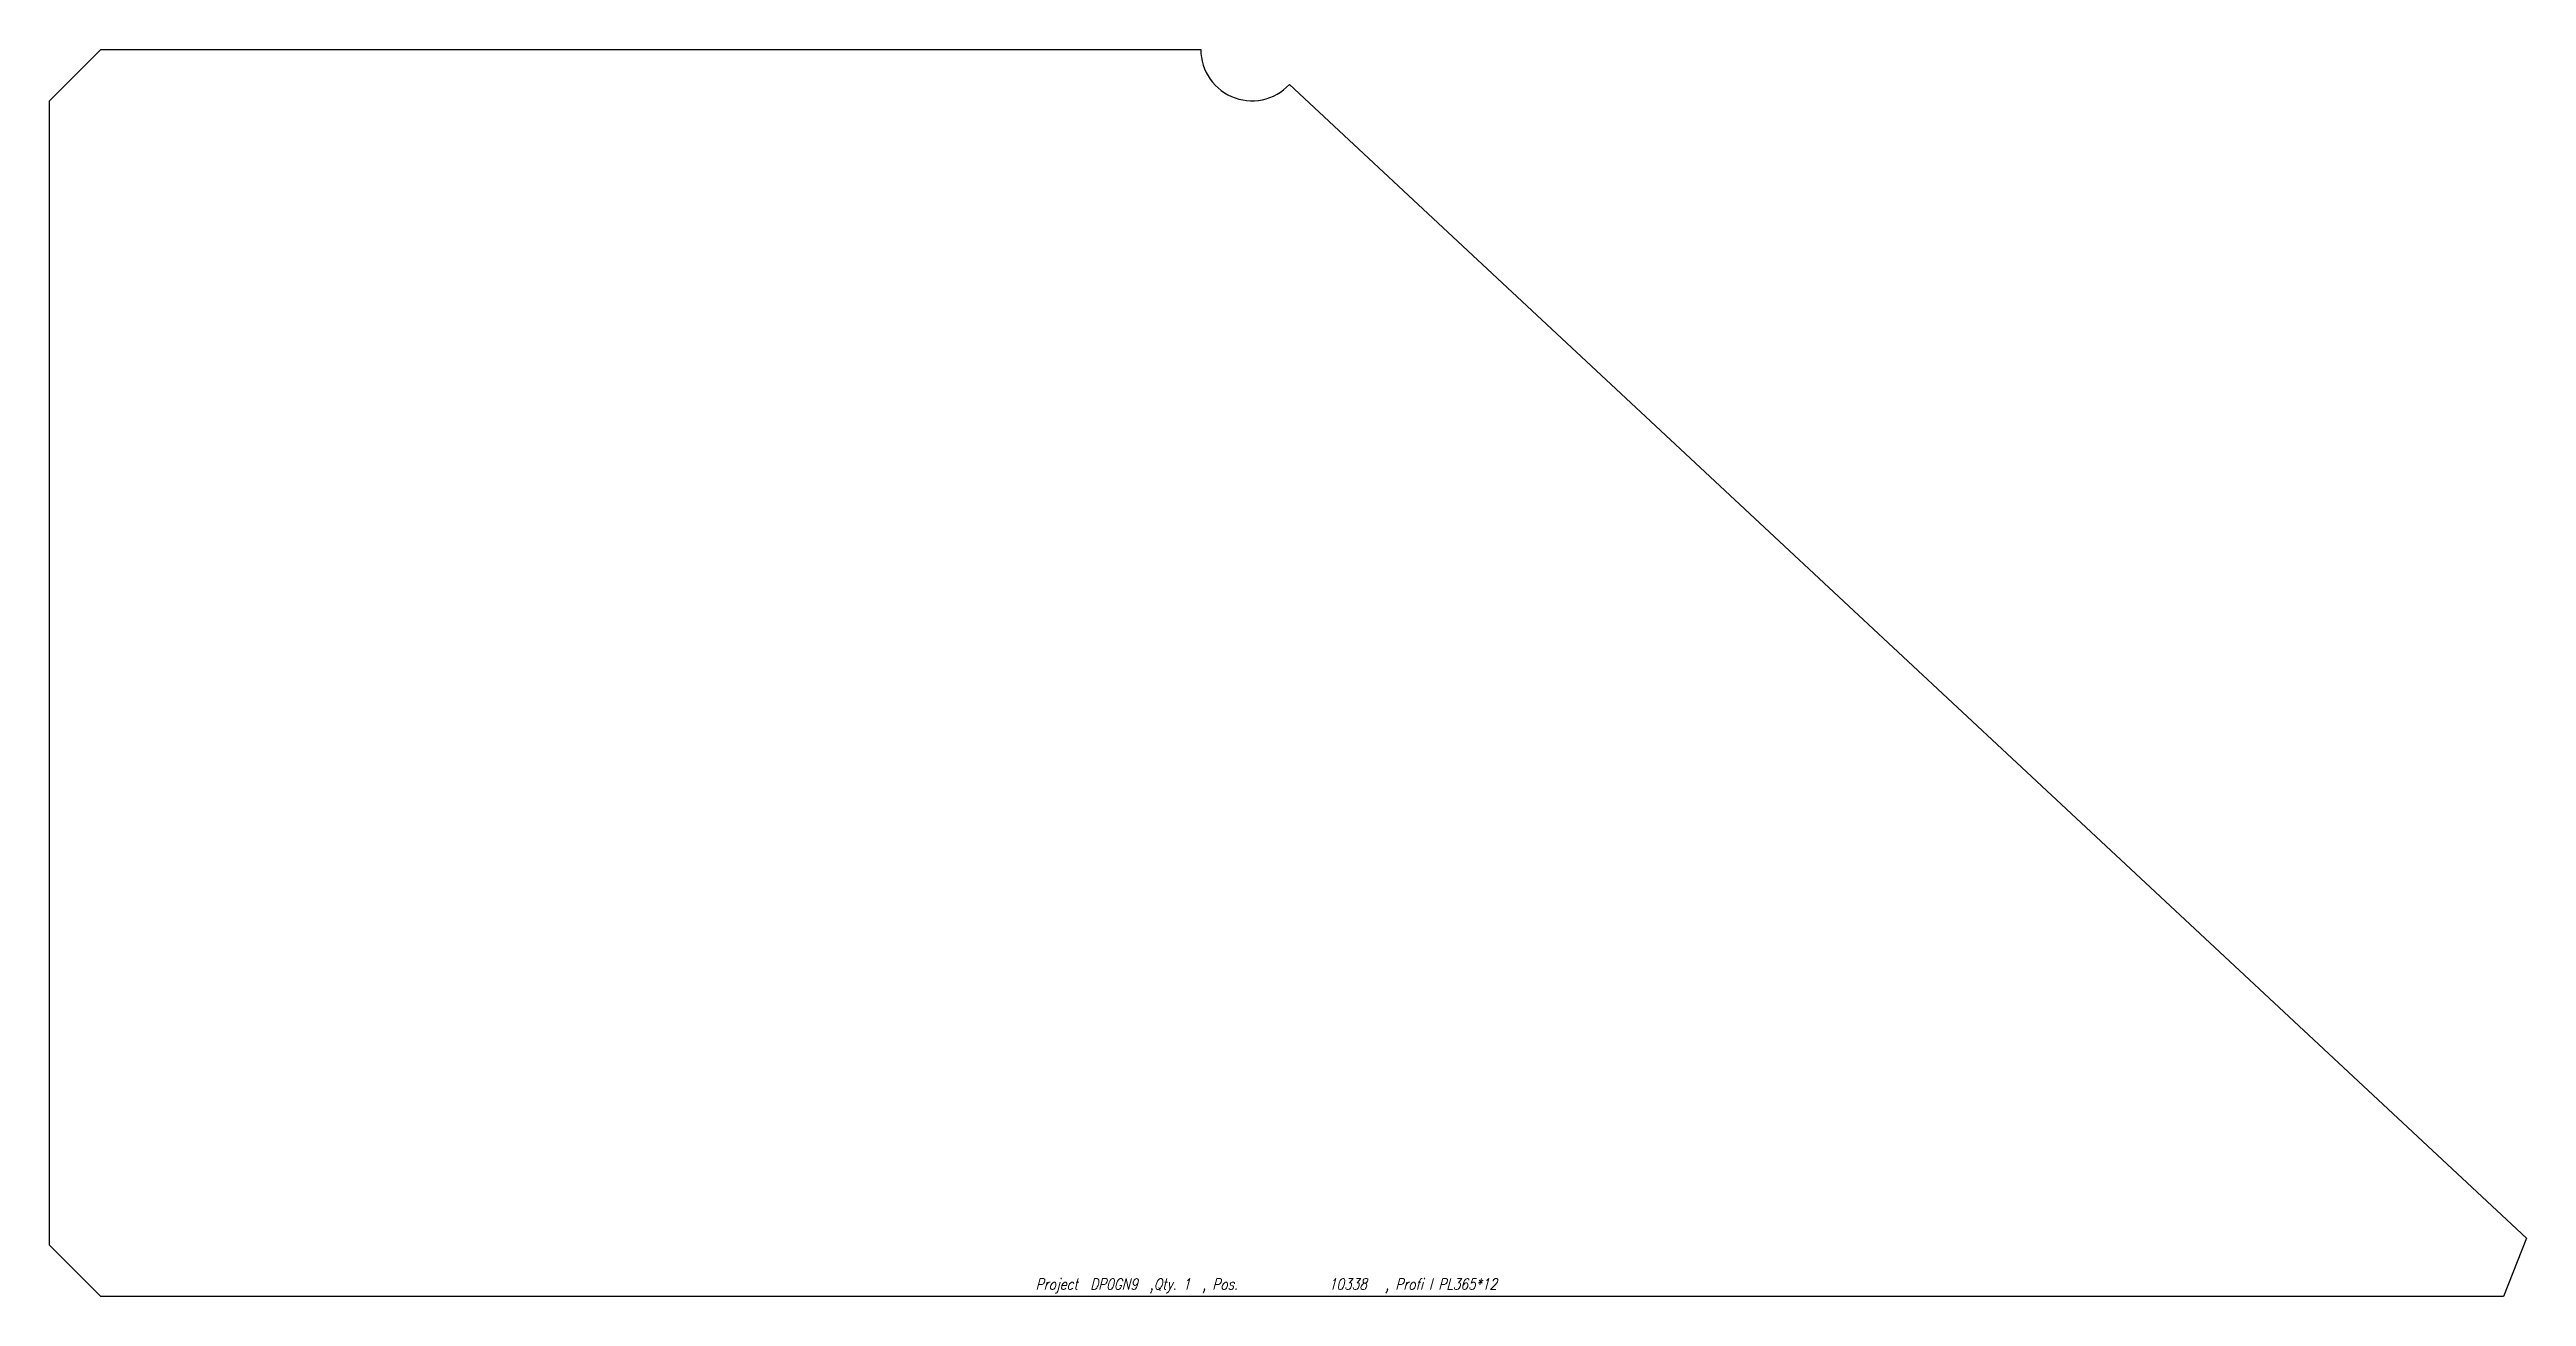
# Model space of a CAD drawing. Extents: x 0 to 725, y -182 to 182.
import ezdxf

# ---------------------------------------------------------------- set-up
doc = ezdxf.new("R2010")
doc.units = 0
doc.header["$LTSCALE"] = 10
doc.layers.add('TEILE', color=7, linetype='CONTINUOUS')
doc.layers.add('UNTERSCHRIFT', color=7, linetype='CONTINUOUS')
doc.styles.get("Standard").update_dxf_attribs({"font": 'ROMANS'})

msp = doc.modelspace()

# ---------------------------------------------------------------- linework, layer by layer
at = {"layer": 'TEILE', "color": 2}
for p, q in [((0, 167.5), (15, 182.5)), ((15, 182.5), (337.046875, 182.5)), ((337.046875, 182.5), (337.091522, 181.344162)), ((337.091522, 181.344162), (337.225037, 180.19519)), ((337.225037, 180.19519), (337.446716, 179.059937)), ((337.446716, 179.059937), (337.755157, 177.945129)), ((337.755157, 177.945129), (338.148651, 176.857437)), ((338.148651, 176.857437), (338.624756, 175.803253)), ((338.624756, 175.803253), (339.180664, 174.78891)), ((339.180664, 174.78891), (339.81311, 173.820435)), ((0, -167.5), (0, 167.5)), ((339.81311, 173.820435), (340.518311, 172.903564)), ((340.518311, 172.903564), (341.292053, 172.043747)), ((341.292053, 172.043747), (342.129761, 171.246109)), ((342.129761, 171.246109), (343.026398, 170.515411)), ((343.026398, 170.515411), (343.976715, 169.855957)), ((343.976715, 169.855957), (344.974976, 169.271683)), ((344.974976, 169.271683), (346.01532, 168.766083)), ((346.01532, 168.766083), (347.091522, 168.342148)), ((347.091522, 168.342148), (348.197205, 168.002411)), ((348.197205, 168.002411), (349.325806, 167.748871)), ((349.325806, 167.748871), (350.470551, 167.583069)), ((350.470551, 167.583069), (351.624634, 167.505951)), ((351.624634, 167.505951), (352.781311, 167.51799)), ((352.781311, 167.51799), (353.933563, 167.61911)), ((353.933563, 167.61911), (355.074615, 167.808746)), ((355.074615, 167.808746), (356.197632, 168.085724)), ((356.197632, 168.085724), (357.29599, 168.448425)), ((357.29599, 168.448425), (358.363159, 168.894669)), ((358.363159, 168.894669), (359.392731, 169.421829)), ((359.392731, 169.421829), (360.378662, 170.026764)), ((360.378662, 170.026764), (361.315002, 170.705856)), ((361.315002, 170.705856), (362.196228, 171.455078)), ((362.196228, 171.455078), (363.017151, 172.269974)), ((363.017151, 172.269974), (363.017151, 172.27002)), ((363.017151, 172.27002), (725.176086, -165.450012)), ((725.176086, -165.450012), (718.459961, -182.5)), ((15, -182.5), (0, -167.5)), ((718.459961, -182.5), (15, -182.5))]:
    msp.add_line(p, q, dxfattribs=at)

# ---------------------------------------------------------------- texts
at = {"layer": 'UNTERSCHRIFT', "color": 2, "oblique": 15, "width": 0.8}
for s, p in [('Project  DP0GN9  ,Qty. 1  , Pos. ', (288.72998, -180.5)), ('10338', (374.529968, -180.5)), ('  , Profi l PL365*12', (387.529938, -180.5))]:
    msp.add_text(s, height=3.25, dxfattribs=at).set_placement(p)

doc.saveas('drawing.dxf')
